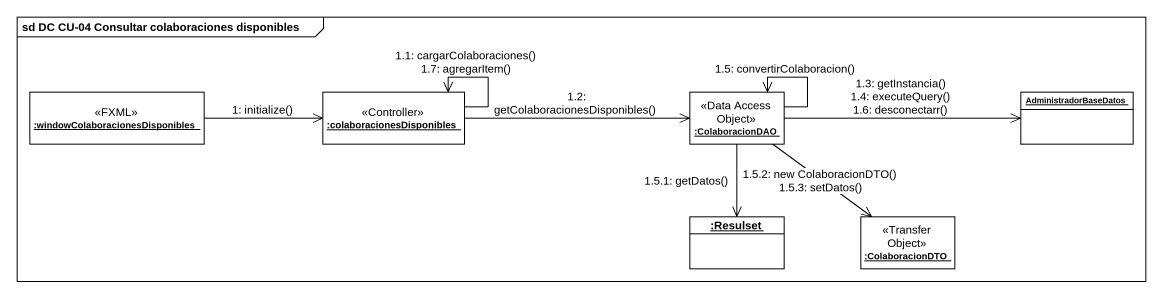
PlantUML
@startuml
mainframe sd DC CU-04 Consultar colaboraciones disponibles
hide circle
hide empty members
object ":windowColaboracionesDisponibles" as windowColaboracionesDisponib <<FXML>>
object ":colaboracionesDisponibles" as colaboracionesDisponibles <<Controller>>
object ":ColaboracionDAO" as ColaboracionDAO <<Data Access Object>>
object AdministradorBaseDatos
object ":Resulset" as Resulset
object ":ColaboracionDTO" as ColaboracionDTO <<Transfer Object>>
windowColaboracionesDisponib -right-> colaboracionesDisponibles : 1: initialize()
colaboracionesDisponibles --> colaboracionesDisponibles : 1.1: cargarColaboraciones()\n1.7: agregarItem()
colaboracionesDisponibles -right-> ColaboracionDAO : 1.2: getColaboracionesDisponibles()
ColaboracionDAO -right-> AdministradorBaseDatos : 1.3: getInstancia()\n1.4: executeQuery()\n1.6: desconectarr()
ColaboracionDAO --> ColaboracionDAO : 1.5: convertirColaboracion()
ColaboracionDAO --> Resulset : 1.5.1: getDatos()
ColaboracionDAO --> ColaboracionDTO : 1.5.2: new ColaboracionDTO()\n1.5.3: setDatos()
@enduml
